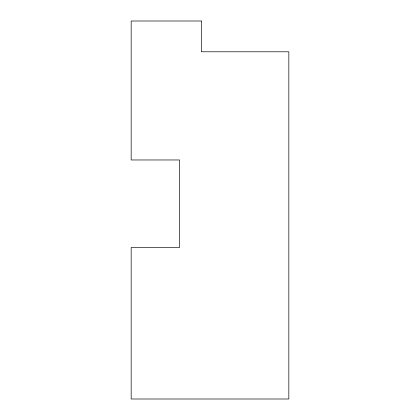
<?xml version="1.0" encoding="UTF-8"?>
<svg xmlns="http://www.w3.org/2000/svg" width="420" height="420" viewBox="0 0 420 420"><rect width="100%" height="100%" fill="white"/><g stroke="black" fill="none" stroke-linecap="round" stroke-linejoin="round"><path stroke-width="0.63" d="M201.316 21L131.166 21L131.166 159.973L179.545 159.973L179.545 247.49L131.166 247.49L131.166 399L288.834 399L288.834 51.786L201.316 51.786L201.316 21"/></g></svg>
